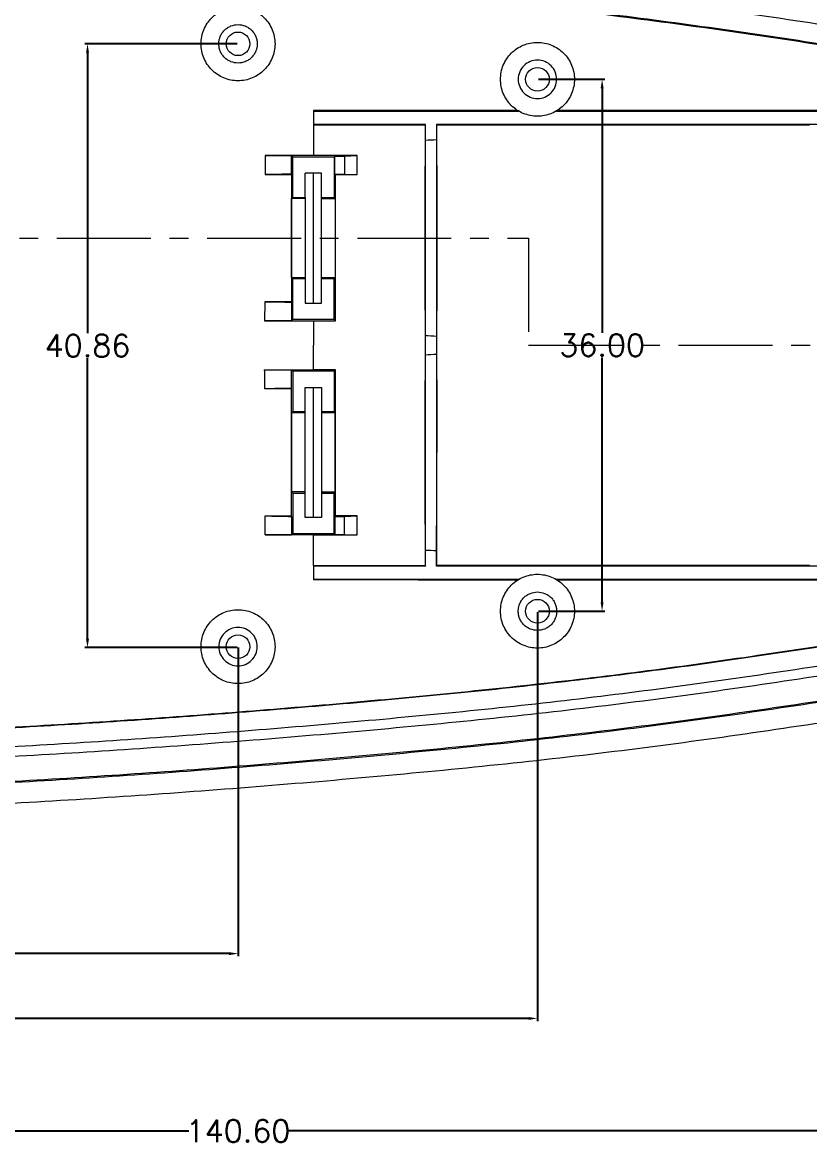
# Model space of a CAD drawing. Header units: inches. Extents: x 1474 to 3696, y 573 to 1061.
# Drawn here: x 1721 to 1774.3, y 837.9 to 913.9 of the extents above; entities that cross this region are included whole.
import ezdxf

# ---------------------------------------------------------------- set-up
doc = ezdxf.new("R2010")
doc.units = ezdxf.units.IN
doc.linetypes.add('CENTER', pattern=[10.16, 6.35, -1.27, 1.27, -1.27])
doc.styles.get("Standard").update_dxf_attribs({"font": 'txt', "bigfont": 'gbcbig.shx'})
doc.dimstyles.new('2', dxfattribs={"dimtxt": 1.5, "dimasz": 0.6, "dimexe": 0.18, "dimexo": 0.0625, "dimgap": 0.09, "dimtad": 0, "dimtih": 1, "dimtoh": 1, "dimzin": 0, "dimdsep": 46, "dimtxsty": 'Standard', "dimcen": 0, "dimadec": 0, "dimazin": 2, "dimtfac": 1, "dimtofl": 0, "dimtmove": 0, "dimatfit": 3, "dimfxl": 0, "dimtolj": 1, "dimtzin": 0, "dimarcsym": 0})

# ---------------------------------------------------------------- blocks, each defined once
blk = doc.blocks.new('*D223')
at = {"color": 0, "lineweight": -2, "transparency": 16777216}
for p, q in [((1805.924, 880.673), (1805.924, 838.668)), ((1665.324, 870.243), (1665.324, 838.668)), ((1665.924, 838.848), (1732.284, 838.848)), ((1805.324, 838.848), (1738.964, 838.848))]:
    blk.add_line(p, q, dxfattribs=at)
at = {"color": 0, "transparency": 16777216}
for points in [[(1665.924, 838.948), (1665.924, 838.748), (1665.324, 838.848)], [(1805.324, 838.948), (1805.324, 838.748), (1805.924, 838.848)]]:
    blk.add_solid(points, dxfattribs=at)
at = {"layer": 'Defpoints', "color": 0, "transparency": 16777216}
for p in [(1805.924, 880.735), (1665.324, 870.305), (1805.924, 838.848)]:
    blk.add_point(p, dxfattribs=at)
at = {"color": 0, "transparency": 16777216, "insert": (1735.624, 838.848), "char_height": 1.5, "attachment_point": 5}
blk.add_mtext('\\A1;140.60', dxfattribs=at)
blk = doc.blocks.new('*D226')
at = {"color": 0, "lineweight": -2, "transparency": 16777216}
for p, q in [((1735.623, 871.566), (1735.623, 850.672)), ((1665.324, 870.18), (1665.324, 850.672)), ((1665.924, 850.852), (1697.633, 850.852)), ((1735.023, 850.852), (1703.313, 850.852))]:
    blk.add_line(p, q, dxfattribs=at)
at = {"color": 0, "transparency": 16777216}
for points in [[(1665.924, 850.952), (1665.924, 850.752), (1665.324, 850.852)], [(1735.023, 850.952), (1735.023, 850.752), (1735.623, 850.852)]]:
    blk.add_solid(points, dxfattribs=at)
at = {"layer": 'Defpoints', "color": 0, "transparency": 16777216}
for p in [(1735.623, 871.628), (1665.324, 870.243), (1665.324, 850.852)]:
    blk.add_point(p, dxfattribs=at)
at = {"color": 0, "transparency": 16777216, "insert": (1700.473, 850.852), "char_height": 1.5, "attachment_point": 5}
blk.add_mtext('\\A1;70.30', dxfattribs=at)
blk = doc.blocks.new('*D227')
at = {"color": 0, "lineweight": -2, "transparency": 16777216}
for p, q in [((1755.874, 873.966), (1755.874, 846.286)), ((1665.324, 871.592), (1665.324, 846.286)), ((1665.924, 846.466), (1707.634, 846.466)), ((1755.274, 846.466), (1713.564, 846.466))]:
    blk.add_line(p, q, dxfattribs=at)
at = {"color": 0, "transparency": 16777216}
for points in [[(1665.924, 846.566), (1665.924, 846.366), (1665.324, 846.466)], [(1755.274, 846.566), (1755.274, 846.366), (1755.874, 846.466)]]:
    blk.add_solid(points, dxfattribs=at)
at = {"layer": 'Defpoints', "color": 0, "transparency": 16777216}
for p in [(1755.874, 874.028), (1665.324, 871.655), (1665.324, 846.466)]:
    blk.add_point(p, dxfattribs=at)
at = {"color": 0, "transparency": 16777216, "insert": (1710.599, 846.466), "char_height": 1.5, "attachment_point": 5}
blk.add_mtext('\\A1;90.55', dxfattribs=at)
blk = doc.blocks.new('*D230')
at = {"color": 0, "lineweight": -2, "transparency": 16777216}
for p, q in [((1735.56, 912.428), (1725.262, 912.428)), ((1725.442, 911.828), (1725.442, 892.837)), ((1725.442, 872.166), (1725.442, 891.157)), ((1735.56, 871.566), (1725.262, 871.566))]:
    blk.add_line(p, q, dxfattribs=at)
at = {"color": 0, "transparency": 16777216}
for points in [[(1725.342, 911.828), (1725.542, 911.828), (1725.442, 912.428)], [(1725.342, 872.166), (1725.542, 872.166), (1725.442, 871.566)]]:
    blk.add_solid(points, dxfattribs=at)
at = {"layer": 'Defpoints', "color": 0, "transparency": 16777216}
for p in [(1735.623, 912.428), (1725.442, 871.566), (1735.623, 871.566)]:
    blk.add_point(p, dxfattribs=at)
at = {"color": 0, "transparency": 16777216, "insert": (1725.442, 891.997), "char_height": 1.5, "attachment_point": 5}
blk.add_mtext('\\A1;40.86', dxfattribs=at)
blk = doc.blocks.new('*D231')
at = {"color": 0, "lineweight": -2, "transparency": 16777216}
for p, q in [((1755.936, 910.028), (1760.426, 910.028)), ((1760.246, 909.428), (1760.246, 892.868)), ((1760.246, 874.628), (1760.246, 891.188)), ((1755.936, 874.028), (1760.426, 874.028))]:
    blk.add_line(p, q, dxfattribs=at)
at = {"color": 0, "transparency": 16777216}
for points in [[(1760.146, 909.428), (1760.346, 909.428), (1760.246, 910.028)], [(1760.146, 874.628), (1760.346, 874.628), (1760.246, 874.028)]]:
    blk.add_solid(points, dxfattribs=at)
at = {"layer": 'Defpoints', "color": 0, "transparency": 16777216}
for p in [(1755.874, 910.028), (1755.874, 874.028), (1760.246, 874.028)]:
    blk.add_point(p, dxfattribs=at)
at = {"color": 0, "transparency": 16777216, "insert": (1760.246, 892.028), "char_height": 1.5, "attachment_point": 5}
blk.add_mtext('\\A1;36.00', dxfattribs=at)

msp = doc.modelspace()

# ---------------------------------------------------------------- linework, layer by layer
at = {"color": 7, "linetype": 'Continuous', "lineweight": 15}
for p, q in [((1740.724, 907.914), (1740.724, 906.943)), ((1740.724, 907.914), (1740.759, 907.878)), ((1740.759, 906.978), (1740.759, 907.878)), ((1740.724, 906.943), (1740.759, 906.978)), ((1740.724, 906.943), (1740.724, 904.868)), ((1748.274, 906.938), (1748.312, 906.976)), ((1748.274, 906.938), (1748.274, 877.119)), ((1748.312, 905.889), (1748.312, 906.976)), ((1749.036, 906.976), (1749.036, 905.926)), ((1749.036, 906.976), (1749.074, 906.937)), ((1749.074, 899.278), (1749.074, 906.937)), ((1737.457, 904.87), (1737.451, 903.578)), ((1737.457, 904.87), (1739.25, 904.852)), ((1739.324, 904.778), (1739.25, 904.852)), ((1739.25, 903.611), (1739.25, 904.852)), ((1739.324, 904.778), (1742.124, 904.778)), ((1739.324, 902.028), (1739.324, 904.778)), ((1742.124, 904.778), (1742.175, 904.83)), ((1742.124, 904.778), (1742.124, 902.028)), ((1742.175, 904.83), (1742.824, 904.83)), ((1742.175, 903.618), (1742.175, 904.83)), ((1742.824, 904.83), (1743.672, 904.868)), ((1742.824, 904.83), (1742.824, 903.617)), ((1743.672, 903.578), (1743.672, 904.868)), ((1737.451, 903.578), (1739.233, 903.578)), ((1739.25, 903.611), (1739.233, 903.578)), ((1741.274, 903.678), (1740.174, 903.678)), ((1740.174, 902.028), (1740.174, 903.678)), ((1741.274, 902.028), (1741.274, 903.678)), ((1742.214, 903.578), (1742.175, 903.618)), ((1742.175, 903.618), (1742.824, 903.617)), ((1742.214, 893.688), (1742.214, 903.578)), ((1742.214, 903.578), (1743.672, 903.578)), ((1742.824, 903.617), (1743.672, 903.578)), ((1739.248, 901.952), (1739.324, 902.028)), ((1739.248, 896.604), (1739.248, 901.952)), ((1740.174, 901.952), (1739.248, 901.952)), ((1739.324, 902.028), (1740.174, 902.028)), ((1740.174, 902.028), (1740.174, 901.952)), ((1740.174, 901.952), (1740.174, 896.604)), ((1741.274, 901.952), (1741.274, 902.028)), ((1741.274, 902.028), (1742.124, 902.028)), ((1741.274, 901.952), (1742.2, 901.952)), ((1741.274, 896.604), (1741.274, 901.952)), ((1742.124, 902.028), (1742.2, 901.952)), ((1742.2, 901.952), (1742.2, 896.604)), ((1749.074, 884.778), (1749.074, 899.278)), ((1739.324, 896.528), (1739.248, 896.604)), ((1739.248, 896.604), (1740.174, 896.604)), ((1739.324, 893.778), (1739.324, 896.528)), ((1740.174, 896.528), (1739.324, 896.528)), ((1740.174, 896.604), (1740.174, 896.528)), ((1740.174, 896.528), (1740.174, 894.878)), ((1741.274, 896.528), (1741.274, 896.604)), ((1741.274, 896.604), (1742.2, 896.604)), ((1741.274, 894.878), (1741.274, 896.528)), ((1742.124, 896.528), (1741.274, 896.528)), ((1742.2, 896.604), (1742.124, 896.528)), ((1742.124, 893.778), (1742.124, 896.528)), ((1737.425, 894.978), (1737.424, 893.686)), ((1739.25, 894.945), (1739.233, 894.978)), ((1739.25, 894.945), (1739.25, 893.704)), ((1740.174, 894.878), (1741.274, 894.878)), ((1739.25, 893.704), (1737.424, 893.686)), ((1739.324, 893.778), (1739.25, 893.704)), ((1742.124, 893.778), (1739.324, 893.778)), ((1740.724, 893.686), (1742.214, 893.688)), ((1742.214, 893.688), (1742.124, 893.778)), ((1748.312, 891.39), (1748.312, 892.667)), ((1749.036, 892.63), (1749.036, 891.426)), ((1739.25, 890.352), (1737.424, 890.371)), ((1739.324, 890.278), (1739.25, 890.352)), ((1739.25, 889.112), (1739.25, 890.352)), ((1742.124, 890.278), (1739.324, 890.278)), ((1739.324, 890.278), (1739.324, 887.528)), ((1742.214, 890.369), (1742.124, 890.278)), ((1742.124, 890.278), (1742.124, 887.528)), ((1742.214, 880.478), (1742.214, 890.369)), ((1739.233, 889.078), (1739.25, 889.112)), ((1740.174, 887.528), (1740.174, 889.178)), ((1740.174, 889.178), (1741.274, 889.178)), ((1741.274, 889.178), (1741.274, 887.528)), ((1739.324, 887.528), (1739.248, 887.452)), ((1739.248, 887.452), (1739.248, 882.104)), ((1740.174, 887.452), (1739.248, 887.452)), ((1740.174, 887.528), (1739.324, 887.528)), ((1740.174, 887.452), (1740.174, 887.528)), ((1740.174, 882.104), (1740.174, 887.452)), ((1742.124, 887.528), (1741.274, 887.528)), ((1741.274, 887.528), (1741.274, 887.452)), ((1742.2, 887.452), (1741.274, 887.452)), ((1741.274, 887.452), (1741.274, 882.104)), ((1742.2, 887.452), (1742.124, 887.528)), ((1742.2, 882.104), (1742.2, 887.452)), ((1749.074, 877.119), (1749.074, 884.778)), ((1739.248, 882.104), (1739.324, 882.028)), ((1740.174, 882.104), (1739.248, 882.104)), ((1739.324, 882.028), (1739.324, 879.278)), ((1739.324, 882.028), (1740.174, 882.028)), ((1740.174, 882.028), (1740.174, 882.104)), ((1740.174, 880.378), (1740.174, 882.028)), ((1741.274, 882.104), (1742.2, 882.104)), ((1741.274, 882.104), (1741.274, 882.028)), ((1741.274, 882.028), (1742.124, 882.028)), ((1741.274, 882.028), (1741.274, 880.378)), ((1742.124, 882.028), (1742.2, 882.104)), ((1742.124, 879.278), (1742.124, 882.028)), ((1739.25, 880.445), (1739.233, 880.478)), ((1739.25, 880.445), (1739.25, 879.204)), ((1741.274, 880.378), (1740.174, 880.378)), ((1742.214, 880.478), (1742.175, 880.439)), ((1742.175, 880.439), (1742.824, 880.44)), ((1742.175, 880.439), (1742.175, 879.227)), ((1743.672, 880.478), (1742.214, 880.478)), ((1742.824, 880.44), (1743.672, 880.478)), ((1742.824, 879.227), (1742.824, 880.44)), ((1743.672, 879.189), (1743.672, 880.478)), ((1737.457, 879.186), (1739.25, 879.204)), ((1739.324, 879.278), (1739.25, 879.204)), ((1739.324, 879.278), (1742.124, 879.278)), ((1742.124, 879.278), (1742.175, 879.227)), ((1742.175, 879.227), (1742.824, 879.227)), ((1742.824, 879.227), (1743.672, 879.189)), ((1748.312, 877.081), (1748.312, 878.167)), ((1749.036, 877.081), (1749.036, 878.131)), ((1740.724, 877.114), (1740.724, 876.143)), ((1740.759, 877.078), (1740.724, 877.114)), ((1740.759, 876.178), (1740.759, 877.078)), ((1748.274, 877.119), (1748.312, 877.081)), ((1749.036, 877.081), (1749.074, 877.119)), ((1740.724, 876.143), (1740.759, 876.178))]:
    msp.add_line(p, q, dxfattribs=at)
at = {"color": 1, "linetype": 'CENTER', "lineweight": 0}
for p, q in [((1682.737, 899.278), (1755.261, 899.278)), ((1755.261, 899.278), (1755.261, 892.028)), ((1755.261, 892.028), (1810.243, 892.028))]:
    msp.add_line(p, q, dxfattribs=at)
at = {"color": 7, "linetype": 'Continuous', "lineweight": 15}
for centre in [(1735.623, 912.428), (1755.874, 910.028), (1755.874, 874.028), (1735.623, 871.628)]:
    msp.add_circle(centre, 0.8, dxfattribs=at)
for points, knots in [([(1802.018, 912.941), (1799.297, 913.54), (1796.554, 914.063), (1791.043, 915.038), (1788.277, 915.491), (1782.741, 916.383), (1779.97, 916.824), (1774.428, 917.683), (1771.656, 918.099), (1766.103, 918.887), (1763.32, 919.258), (1757.737, 919.939), (1754.938, 920.249), (1749.333, 920.824), (1746.525, 921.088), (1740.902, 921.586), (1738.087, 921.822), (1732.448, 922.26), (1729.624, 922.463), (1723.97, 922.833), (1721.138, 923.001), (1712.643, 923.436), (1706.975, 923.633), (1698.461, 923.808), (1695.62, 923.845), (1689.94, 923.882), (1687.102, 923.882), (1681.425, 923.853), (1678.588, 923.826), (1672.913, 923.723), (1670.076, 923.644), (1667.24, 923.52)], [0, 0, 0, 0, 0.0625, 0.0625, 0.125, 0.125, 0.1875, 0.1875, 0.25, 0.25, 0.3125, 0.3125, 0.375, 0.375, 0.4375, 0.4375, 0.5, 0.5, 0.5625, 0.5625, 0.625, 0.625, 0.75, 0.75, 0.8125, 0.8125, 0.875, 0.875, 0.9375, 0.9375, 1, 1, 1, 1]), ([(1800.597, 911.806), (1797.988, 912.357), (1795.36, 912.847), (1790.085, 913.764), (1787.438, 914.194), (1782.141, 915.044), (1779.49, 915.465), (1774.188, 916.286), (1771.537, 916.685), (1766.226, 917.439), (1763.565, 917.794), (1758.229, 918.452), (1755.554, 918.751), (1750.19, 919.31), (1747.503, 919.568), (1742.121, 920.055), (1739.426, 920.283), (1731.331, 920.928), (1725.921, 921.302), (1717.795, 921.751), (1715.084, 921.881), (1709.659, 922.098), (1706.945, 922.186), (1701.519, 922.325), (1698.807, 922.375), (1693.382, 922.438), (1690.67, 922.452), (1685.247, 922.451), (1682.535, 922.437), (1677.112, 922.378), (1674.401, 922.332), (1671.689, 922.253)], [0, 0, 0, 0, 0.0625, 0.0625, 0.125, 0.125, 0.1875, 0.1875, 0.25, 0.25, 0.3125, 0.3125, 0.375, 0.375, 0.4375, 0.4375, 0.5, 0.5, 0.625, 0.625, 0.6875, 0.6875, 0.75, 0.75, 0.8125, 0.8125, 0.875, 0.875, 0.9375, 0.9375, 1, 1, 1, 1]), ([(1800.586, 911.753), (1797.976, 912.305), (1795.348, 912.795), (1790.072, 913.713), (1787.426, 914.142), (1782.129, 914.992), (1779.479, 915.413), (1774.178, 916.233), (1771.528, 916.633), (1766.217, 917.387), (1763.556, 917.742), (1758.22, 918.399), (1755.545, 918.699), (1750.181, 919.258), (1747.494, 919.516), (1742.113, 920.003), (1739.418, 920.231), (1731.324, 920.876), (1725.915, 921.25), (1717.79, 921.699), (1715.08, 921.829), (1709.655, 922.046), (1706.942, 922.133), (1701.516, 922.273), (1698.804, 922.323), (1693.381, 922.386), (1690.669, 922.4), (1685.247, 922.399), (1682.535, 922.385), (1677.113, 922.325), (1674.402, 922.279), (1671.69, 922.201)], [0, 0, 0, 0, 0.0625, 0.0625, 0.125, 0.125, 0.1875, 0.1875, 0.25, 0.25, 0.3125, 0.3125, 0.375, 0.375, 0.4375, 0.4375, 0.5, 0.5, 0.625, 0.625, 0.6875, 0.6875, 0.75, 0.75, 0.8125, 0.8125, 0.875, 0.875, 0.9375, 0.9375, 1, 1, 1, 1]), ([(1801.028, 909.922), (1798.397, 910.491), (1795.747, 910.992), (1790.425, 911.928), (1787.754, 912.364), (1782.409, 913.227), (1779.734, 913.651), (1774.384, 914.481), (1771.708, 914.886), (1766.347, 915.652), (1763.66, 916.013), (1758.276, 916.678), (1755.579, 916.984), (1750.177, 917.547), (1747.471, 917.806), (1742.052, 918.297), (1739.339, 918.527), (1731.188, 919.176), (1725.739, 919.553), (1717.544, 920.003), (1714.81, 920.133), (1709.344, 920.35), (1706.61, 920.436), (1701.143, 920.573), (1698.41, 920.623), (1692.943, 920.684), (1690.209, 920.695), (1684.742, 920.69), (1682.009, 920.675), (1676.541, 920.61), (1673.807, 920.56), (1671.072, 920.476)], [0, 0, 0, 0, 0.0625, 0.0625, 0.125, 0.125, 0.1875, 0.1875, 0.25, 0.25, 0.3125, 0.3125, 0.375, 0.375, 0.4375, 0.4375, 0.5, 0.5, 0.625, 0.625, 0.6875, 0.6875, 0.75, 0.75, 0.8125, 0.8125, 0.875, 0.875, 0.9375, 0.9375, 1, 1, 1, 1]), ([(1798.024, 909.883), (1795.463, 910.391), (1792.888, 910.848), (1787.723, 911.719), (1785.134, 912.136), (1779.954, 912.963), (1777.362, 913.37), (1772.179, 914.162), (1769.586, 914.545), (1764.388, 915.266), (1761.783, 915.604), (1756.561, 916.227), (1753.946, 916.514), (1748.708, 917.045), (1746.085, 917.291), (1740.832, 917.758), (1738.203, 917.978), (1730.303, 918.597), (1725.023, 918.956), (1717.084, 919.386), (1714.435, 919.51), (1709.138, 919.717), (1706.49, 919.801), (1701.193, 919.933), (1698.544, 919.982), (1693.247, 920.042), (1690.598, 920.055), (1685.301, 920.053), (1682.653, 920.04), (1677.355, 919.984), (1674.706, 919.94), (1672.057, 919.866)], [0, 0, 0, 0, 0.0625, 0.0625, 0.125, 0.125, 0.1875, 0.1875, 0.25, 0.25, 0.3125, 0.3125, 0.375, 0.375, 0.4375, 0.4375, 0.5, 0.5, 0.625, 0.625, 0.6875, 0.6875, 0.75, 0.75, 0.8125, 0.8125, 0.875, 0.875, 0.9375, 0.9375, 1, 1, 1, 1]), ([(1792.902, 909.517), (1790.45, 909.95), (1787.989, 910.355), (1783.062, 911.153), (1780.596, 911.545), (1775.663, 912.317), (1773.198, 912.695), (1768.261, 913.42), (1765.789, 913.766), (1760.835, 914.411), (1758.353, 914.711), (1753.376, 915.267), (1750.882, 915.523), (1743.385, 916.245), (1738.366, 916.673), (1728.312, 917.432), (1723.274, 917.76), (1713.184, 918.28), (1708.139, 918.465), (1700.57, 918.645), (1698.046, 918.689), (1693, 918.744), (1690.476, 918.755), (1685.429, 918.753), (1682.906, 918.741), (1677.858, 918.69), (1675.334, 918.651), (1672.81, 918.585)], [0, 0, 0, 0, 0.0625, 0.0625, 0.125, 0.125, 0.1875, 0.1875, 0.25, 0.25, 0.3125, 0.3125, 0.375, 0.375, 0.5, 0.5, 0.625, 0.625, 0.75, 0.75, 0.8125, 0.8125, 0.875, 0.875, 0.9375, 0.9375, 1, 1, 1, 1]), ([(1672.813, 918.55), (1675.337, 918.616), (1677.861, 918.655), (1682.912, 918.706), (1685.438, 918.718), (1693.014, 918.722), (1698.061, 918.671), (1708.15, 918.431), (1713.192, 918.246), (1723.268, 917.726), (1728.305, 917.398), (1738.353, 916.639), (1743.365, 916.212), (1750.867, 915.489), (1753.364, 915.232), (1758.352, 914.675), (1760.842, 914.373), (1765.809, 913.725), (1768.286, 913.378), (1773.228, 912.652), (1775.693, 912.273), (1780.616, 911.504), (1783.074, 911.113), (1787.983, 910.319), (1790.434, 909.915), (1792.879, 909.484)], [0, 0, 0, 0, 0.0625, 0.0625, 0.125, 0.125, 0.25, 0.25, 0.375, 0.375, 0.5, 0.5, 0.625, 0.625, 0.6875, 0.6875, 0.75, 0.75, 0.8125, 0.8125, 0.875, 0.875, 0.9375, 0.9375, 1, 1, 1, 1]), ([(1733.123, 912.428), (1733.123, 912.756), (1733.188, 913.083), (1733.438, 913.687), (1733.623, 913.965), (1734.086, 914.427), (1734.363, 914.613), (1734.968, 914.863), (1735.295, 914.928), (1735.95, 914.928), (1736.277, 914.863), (1736.882, 914.613), (1737.159, 914.427), (1737.622, 913.965), (1737.807, 913.687), (1738.057, 913.083), (1738.123, 912.756), (1738.123, 912.428)], [0, 0, 0, 0, 0.125, 0.125, 0.25, 0.25, 0.375, 0.375, 0.5, 0.5, 0.625, 0.625, 0.75, 0.75, 0.875, 0.875, 1, 1, 1, 1]), ([(1734.323, 912.428), (1734.323, 912.461), (1734.325, 912.527), (1734.336, 912.624), (1734.354, 912.72), (1734.38, 912.815), (1734.431, 912.96), (1734.528, 913.147), (1734.697, 913.354), (1734.903, 913.523), (1735.207, 913.68), (1735.623, 913.76), (1736.038, 913.68), (1736.341, 913.523), (1736.548, 913.354), (1736.717, 913.147), (1736.836, 912.916), (1736.909, 912.674), (1736.918, 912.51), (1736.923, 912.428)], [0, 0, 0, 0, 0.024211, 0.048206, 0.072121, 0.096094, 0.120262, 0.185256, 0.250381, 0.315374, 0.380499, 0.500073, 0.619648, 0.684641, 0.749766, 0.814759, 0.879884, 0.939844, 1, 1, 1, 1]), ([(1738.123, 912.428), (1738.123, 912.101), (1738.057, 911.774), (1737.807, 911.169), (1737.622, 910.892), (1737.159, 910.429), (1736.882, 910.244), (1736.277, 909.993), (1735.95, 909.928), (1735.295, 909.928), (1734.968, 909.993), (1734.363, 910.244), (1734.086, 910.429), (1733.623, 910.892), (1733.438, 911.169), (1733.188, 911.774), (1733.123, 912.101), (1733.123, 912.428)], [0, 0, 0, 0, 0.125, 0.125, 0.25, 0.25, 0.375, 0.375, 0.5, 0.5, 0.625, 0.625, 0.75, 0.75, 0.875, 0.875, 1, 1, 1, 1]), ([(1736.923, 912.428), (1736.922, 912.395), (1736.92, 912.33), (1736.909, 912.232), (1736.891, 912.137), (1736.865, 912.042), (1736.814, 911.897), (1736.717, 911.709), (1736.548, 911.503), (1736.342, 911.334), (1736.038, 911.177), (1735.623, 911.097), (1735.207, 911.177), (1734.904, 911.334), (1734.697, 911.503), (1734.528, 911.709), (1734.409, 911.94), (1734.336, 912.183), (1734.327, 912.346), (1734.323, 912.428)], [0, 0, 0, 0, 0.024211, 0.048206, 0.072121, 0.096094, 0.120262, 0.185256, 0.250381, 0.315374, 0.380499, 0.500073, 0.619648, 0.684641, 0.749766, 0.814759, 0.879884, 0.939844, 1, 1, 1, 1]), ([(1753.374, 910.028), (1753.374, 910.356), (1753.439, 910.683), (1753.689, 911.287), (1753.874, 911.565), (1754.337, 912.027), (1754.615, 912.213), (1755.219, 912.463), (1755.546, 912.528), (1756.201, 912.528), (1756.528, 912.463), (1757.133, 912.213), (1757.41, 912.027), (1757.873, 911.565), (1758.058, 911.287), (1758.309, 910.683), (1758.374, 910.356), (1758.374, 910.028)], [0, 0, 0, 0, 0.125, 0.125, 0.25, 0.25, 0.375, 0.375, 0.5, 0.5, 0.625, 0.625, 0.75, 0.75, 0.875, 0.875, 1, 1, 1, 1]), ([(1757.174, 910.028), (1757.174, 910.198), (1757.14, 910.369), (1757.01, 910.683), (1756.913, 910.827), (1756.672, 911.068), (1756.528, 911.164), (1756.214, 911.294), (1756.044, 911.328), (1755.703, 911.328), (1755.533, 911.294), (1755.219, 911.164), (1755.075, 911.068), (1754.834, 910.827), (1754.738, 910.683), (1754.607, 910.369), (1754.574, 910.198), (1754.574, 910.028)], [0, 0, 0, 0, 0.125, 0.125, 0.25, 0.25, 0.375, 0.375, 0.5, 0.5, 0.625, 0.625, 0.75, 0.75, 0.875, 0.875, 1, 1, 1, 1]), ([(1758.374, 910.028), (1758.374, 909.701), (1758.309, 909.374), (1758.058, 908.769), (1757.873, 908.492), (1757.41, 908.029), (1757.133, 907.844), (1756.528, 907.593), (1756.201, 907.528), (1755.546, 907.528), (1755.219, 907.593), (1754.615, 907.844), (1754.337, 908.029), (1753.874, 908.492), (1753.689, 908.769), (1753.439, 909.374), (1753.374, 909.701), (1753.374, 910.028)], [0, 0, 0, 0, 0.125, 0.125, 0.25, 0.25, 0.375, 0.375, 0.5, 0.5, 0.625, 0.625, 0.75, 0.75, 0.875, 0.875, 1, 1, 1, 1]), ([(1754.574, 910.028), (1754.574, 909.858), (1754.607, 909.688), (1754.738, 909.374), (1754.834, 909.229), (1755.075, 908.989), (1755.219, 908.892), (1755.533, 908.762), (1755.703, 908.728), (1756.044, 908.728), (1756.214, 908.762), (1756.528, 908.892), (1756.672, 908.989), (1756.913, 909.229), (1757.01, 909.374), (1757.14, 909.688), (1757.174, 909.858), (1757.174, 910.028)], [0, 0, 0, 0, 0.125, 0.125, 0.25, 0.25, 0.375, 0.375, 0.5, 0.5, 0.625, 0.625, 0.75, 0.75, 0.875, 0.875, 1, 1, 1, 1]), ([(1754.532, 907.918), (1753.772, 907.918), (1752.249, 907.918), (1749.959, 907.917), (1747.661, 907.916), (1745.356, 907.916), (1743.043, 907.915), (1741.497, 907.914), (1740.724, 907.914)], [0, 0, 0, 0, 0.165402, 0.331307, 0.497717, 0.664634, 0.832061, 1, 1, 1, 1]), ([(1740.759, 907.878), (1741.42, 907.879), (1742.741, 907.879), (1744.722, 907.88), (1746.7, 907.88), (1748.676, 907.881), (1750.65, 907.881), (1752.622, 907.882), (1753.935, 907.882), (1754.592, 907.882)], [0, 0, 0, 0, 0.143115, 0.286138, 0.429074, 0.571924, 0.714693, 0.857384, 1, 1, 1, 1]), ([(1757.156, 907.882), (1757.674, 907.882), (1758.733, 907.882), (1760.354, 907.882), (1762.043, 907.882), (1763.801, 907.882), (1766.216, 907.882), (1769.635, 907.882), (1773.077, 907.881), (1776.071, 907.881), (1778.179, 907.88), (1780.355, 907.88), (1783.267, 907.88), (1786.779, 907.879), (1789.585, 907.879), (1790.887, 907.878)], [0, 0, 0, 0, 0.045928, 0.093892, 0.143893, 0.19593, 0.250005, 0.358562, 0.500003, 0.556354, 0.625003, 0.687503, 0.750002, 0.883988, 1, 1, 1, 1]), ([(1790.924, 907.915), (1790.187, 907.915), (1788.74, 907.916), (1786.605, 907.917), (1784.545, 907.917), (1781.761, 907.918), (1778.297, 907.919), (1774.156, 907.92), (1770.066, 907.92), (1765.912, 907.92), (1761.613, 907.92), (1758.697, 907.919), (1757.216, 907.919)], [0, 0, 0, 0, 0.065904, 0.129545, 0.190923, 0.25004, 0.378164, 0.499998, 0.618843, 0.741784, 0.868833, 1, 1, 1, 1]), ([(1740.724, 906.94), (1742.051, 906.94), (1744.569, 906.939), (1747.084, 906.938), (1748.274, 906.938)], [0, 0, 0, 0, 0.526905, 1, 1, 1, 1]), ([(1748.312, 906.976), (1747.685, 906.976), (1746.43, 906.976), (1744.544, 906.977), (1742.653, 906.977), (1741.391, 906.978), (1740.759, 906.978)], [0, 0, 0, 0, 0.249232, 0.498973, 0.749227, 1, 1, 1, 1]), ([(1789.412, 906.978), (1788.9, 906.978), (1787.829, 906.978), (1786.15, 906.977), (1784.377, 906.977), (1782.088, 906.977), (1778.728, 906.976), (1774.293, 906.976), (1769.255, 906.975), (1765.052, 906.974), (1761.686, 906.974), (1758.867, 906.974), (1755.765, 906.974), (1752.39, 906.975), (1750.15, 906.975), (1749.036, 906.976)], [0, 0, 0, 0, 0.038107, 0.079774, 0.125, 0.170068, 0.250002, 0.375003, 0.500006, 0.625006, 0.687577, 0.750003, 0.83424, 0.917571, 1, 1, 1, 1]), ([(1749.074, 906.937), (1749.468, 906.937), (1750.271, 906.937), (1751.494, 906.937), (1752.757, 906.937), (1754.06, 906.937), (1755.911, 906.937), (1758.458, 906.937), (1761.605, 906.937), (1764.432, 906.938), (1766.529, 906.938), (1768.72, 906.938), (1771.218, 906.938), (1773.319, 906.938), (1774.274, 906.939)], [0, 0, 0, 0, 0.0467993, 0.0951978, 0.1451971, 0.1967982, 0.2500026, 0.3652769, 0.499982, 0.6249823, 0.702235, 0.7499872, 0.8862204, 1, 1, 1, 1]), ([(1748.312, 892.667), (1748.311, 892.703), (1748.31, 892.774), (1748.308, 892.891), (1748.306, 893.015), (1748.304, 893.147), (1748.302, 893.286), (1748.3, 893.433), (1748.298, 893.588), (1748.295, 893.92), (1748.29, 894.477), (1748.284, 895.328), (1748.28, 896.261), (1748.277, 897.247), (1748.275, 898.259), (1748.274, 899.278), (1748.275, 900.297), (1748.277, 901.309), (1748.28, 902.295), (1748.284, 903.228), (1748.29, 904.079), (1748.295, 904.696), (1748.3, 905.126), (1748.304, 905.413), (1748.308, 905.671), (1748.31, 905.816), (1748.312, 905.889)], [0, 0, 0, 0, 0.015376, 0.030694, 0.045974, 0.061233, 0.076492, 0.091768, 0.107082, 0.122452, 0.186237, 0.250054, 0.313839, 0.377655, 0.438816, 0.500009, 0.561171, 0.622364, 0.686148, 0.749965, 0.81375, 0.877567, 0.908233, 0.93876, 0.969298, 1, 1, 1, 1]), ([(1749.036, 905.926), (1749.036, 905.891), (1749.038, 905.821), (1749.04, 905.705), (1749.042, 905.582), (1749.044, 905.451), (1749.045, 905.313), (1749.047, 905.167), (1749.049, 905.013), (1749.053, 904.681), (1749.058, 904.122), (1749.063, 903.267), (1749.068, 902.325), (1749.071, 901.491), (1749.072, 900.811), (1749.073, 900.305), (1749.073, 899.793), (1749.074, 899.45), (1749.074, 899.278)], [0, 0, 0, 0, 0.030735, 0.061352, 0.091891, 0.122388, 0.152884, 0.183416, 0.214025, 0.244747, 0.372355, 0.500023, 0.627629, 0.755297, 0.816593, 0.877602, 0.938635, 1, 1, 1, 1]), ([(1740.724, 904.868), (1740.179, 904.868), (1739.091, 904.869), (1738.002, 904.87), (1737.457, 904.87)], [0, 0, 0, 0, 0.499837, 1, 1, 1, 1]), ([(1743.672, 904.868), (1743.194, 904.868), (1742.211, 904.869), (1741.228, 904.87), (1740.724, 904.87)], [0, 0, 0, 0, 0.486946, 1, 1, 1, 1]), ([(1739.233, 903.578), (1739.233, 902.141), (1739.233, 899.274), (1739.233, 896.407), (1739.233, 894.978)], [0, 0, 0, 0, 0.501448, 1, 1, 1, 1]), ([(1740.724, 894.878), (1740.724, 896.339), (1740.724, 899.272), (1740.724, 902.205), (1740.724, 903.678)], [0, 0, 0, 0, 0.497835, 1, 1, 1, 1]), ([(1749.074, 899.278), (1749.074, 899.192), (1749.074, 899.02), (1749.073, 898.763), (1749.073, 898.507), (1749.073, 898.252), (1749.073, 897.999), (1749.072, 897.747), (1749.072, 897.496), (1749.07, 896.985), (1749.068, 896.231), (1749.063, 895.29), (1749.058, 894.434), (1749.052, 893.816), (1749.047, 893.386), (1749.044, 893.101), (1749.04, 892.845), (1749.037, 892.702), (1749.036, 892.63)], [0, 0, 0, 0, 0.030734, 0.061351, 0.091888, 0.122384, 0.152879, 0.183411, 0.214019, 0.244741, 0.372346, 0.500014, 0.627621, 0.75529, 0.816588, 0.877599, 0.938633, 1, 1, 1, 1]), ([(1737.424, 893.686), (1737.975, 893.686), (1739.075, 893.687), (1740.175, 893.688), (1740.724, 893.689)], [0, 0, 0, 0, 0.500725, 1, 1, 1, 1]), ([(1748.312, 878.167), (1748.311, 878.203), (1748.31, 878.274), (1748.308, 878.391), (1748.306, 878.515), (1748.304, 878.647), (1748.302, 878.787), (1748.3, 878.934), (1748.298, 879.088), (1748.295, 879.42), (1748.29, 879.978), (1748.284, 880.828), (1748.28, 881.762), (1748.277, 882.747), (1748.275, 883.76), (1748.274, 884.778), (1748.275, 885.797), (1748.277, 886.809), (1748.28, 887.795), (1748.284, 888.729), (1748.29, 889.579), (1748.295, 890.196), (1748.3, 890.626), (1748.304, 890.913), (1748.308, 891.171), (1748.31, 891.317), (1748.312, 891.39)], [0, 0, 0, 0, 0.015376, 0.030694, 0.045974, 0.061233, 0.076492, 0.091768, 0.107082, 0.122452, 0.186237, 0.250054, 0.313839, 0.377655, 0.438816, 0.500009, 0.561171, 0.622364, 0.686148, 0.749965, 0.81375, 0.877567, 0.908233, 0.93876, 0.969298, 1, 1, 1, 1]), ([(1749.036, 891.426), (1749.036, 891.391), (1749.038, 891.321), (1749.04, 891.205), (1749.042, 891.083), (1749.044, 890.952), (1749.045, 890.813), (1749.047, 890.667), (1749.049, 890.513), (1749.053, 890.181), (1749.058, 889.623), (1749.063, 888.767), (1749.068, 887.826), (1749.071, 886.991), (1749.072, 886.311), (1749.073, 885.805), (1749.073, 885.294), (1749.074, 884.95), (1749.074, 884.778)], [0, 0, 0, 0, 0.030735, 0.061352, 0.091891, 0.122388, 0.152884, 0.183416, 0.214025, 0.244747, 0.372355, 0.500023, 0.627629, 0.755297, 0.816593, 0.877602, 0.938635, 1, 1, 1, 1]), ([(1749.036, 878.131), (1749.036, 878.166), (1749.038, 878.236), (1749.04, 878.352), (1749.042, 878.474), (1749.044, 878.605), (1749.045, 878.744), (1749.047, 878.89), (1749.049, 879.044), (1749.053, 879.376), (1749.058, 879.934), (1749.063, 880.79), (1749.068, 881.731), (1749.071, 882.566), (1749.072, 883.245), (1749.073, 883.752), (1749.073, 884.263), (1749.074, 884.606), (1749.074, 884.778)], [0, 0, 0, 0, 0.030735, 0.061352, 0.091891, 0.122388, 0.152884, 0.183416, 0.214025, 0.244747, 0.372355, 0.500023, 0.627629, 0.755297, 0.816593, 0.877602, 0.938635, 1, 1, 1, 1]), ([(1740.724, 879.189), (1740.118, 879.188), (1739.03, 879.188), (1737.941, 879.187), (1737.457, 879.186)], [0, 0, 0, 0, 0.55588, 1, 1, 1, 1]), ([(1740.724, 877.116), (1742.051, 877.117), (1744.569, 877.118), (1747.084, 877.119), (1748.274, 877.119)], [0, 0, 0, 0, 0.526905, 1, 1, 1, 1]), ([(1748.312, 877.081), (1747.685, 877.081), (1746.43, 877.08), (1744.544, 877.08), (1742.653, 877.079), (1741.391, 877.079), (1740.759, 877.078)], [0, 0, 0, 0, 0.249232, 0.498973, 0.749227, 1, 1, 1, 1]), ([(1789.412, 877.079), (1788.9, 877.079), (1787.829, 877.079), (1786.15, 877.079), (1784.377, 877.079), (1782.088, 877.08), (1778.728, 877.08), (1774.293, 877.081), (1769.255, 877.082), (1765.052, 877.082), (1761.686, 877.082), (1758.867, 877.082), (1755.765, 877.082), (1752.39, 877.082), (1750.15, 877.081), (1749.036, 877.081)], [0, 0, 0, 0, 0.038107, 0.079774, 0.125, 0.170068, 0.250002, 0.375003, 0.500006, 0.625006, 0.687577, 0.750003, 0.83424, 0.917571, 1, 1, 1, 1]), ([(1774.274, 877.118), (1773.84, 877.118), (1772.56, 877.118), (1770.027, 877.118), (1766.268, 877.119), (1762.138, 877.119), (1758.154, 877.12), (1754.835, 877.12), (1751.845, 877.12), (1749.96, 877.119), (1749.074, 877.119)], [0, 0, 0, 0, 0.051727, 0.152304, 0.301732, 0.500011, 0.644853, 0.776467, 0.894848, 1, 1, 1, 1]), ([(1753.374, 874.028), (1753.374, 874.356), (1753.439, 874.683), (1753.689, 875.287), (1753.874, 875.565), (1754.337, 876.027), (1754.615, 876.213), (1755.219, 876.463), (1755.546, 876.528), (1756.201, 876.528), (1756.528, 876.463), (1757.133, 876.213), (1757.41, 876.027), (1757.873, 875.565), (1758.058, 875.287), (1758.309, 874.683), (1758.374, 874.356), (1758.374, 874.028)], [0, 0, 0, 0, 0.125, 0.125, 0.25, 0.25, 0.375, 0.375, 0.5, 0.5, 0.625, 0.625, 0.75, 0.75, 0.875, 0.875, 1, 1, 1, 1]), ([(1754.532, 876.138), (1753.857, 876.138), (1752.434, 876.138), (1750.194, 876.139), (1748.077, 876.14), (1746.093, 876.141), (1744.501, 876.141), (1742.691, 876.141), (1741.494, 876.142), (1740.724, 876.143)], [0, 0, 0, 0, 0.146999, 0.309337, 0.487023, 0.607016, 0.740337, 0.832726, 1, 1, 1, 1]), ([(1790.887, 876.178), (1790.162, 876.178), (1788.727, 876.178), (1786.593, 876.177), (1784.502, 876.177), (1782.455, 876.176), (1780.452, 876.176), (1778.494, 876.176), (1776.58, 876.175), (1774.713, 876.175), (1772.891, 876.175), (1771.115, 876.175), (1769.384, 876.175), (1767.699, 876.174), (1766.06, 876.174), (1764.465, 876.174), (1762.916, 876.174), (1761.412, 876.174), (1759.954, 876.174), (1758.54, 876.174), (1757.612, 876.174), (1757.156, 876.174)], [0, 0, 0, 0, 0.064596, 0.127913, 0.189937, 0.250656, 0.310059, 0.368135, 0.424876, 0.480274, 0.534322, 0.587016, 0.638351, 0.688325, 0.736934, 0.784176, 0.830053, 0.874569, 0.917729, 0.959538, 1, 1, 1, 1]), ([(1790.924, 876.142), (1789.984, 876.141), (1788.113, 876.141), (1785.317, 876.14), (1782.06, 876.138), (1779.266, 876.138), (1776.461, 876.137), (1773.654, 876.137), (1769.906, 876.136), (1765.682, 876.136), (1762.157, 876.137), (1759.335, 876.137), (1757.922, 876.137), (1757.216, 876.138)], [0, 0, 0, 0, 0.084091, 0.167443, 0.250039, 0.375025, 0.416684, 0.499997, 0.624969, 0.749953, 0.874961, 0.937446, 1, 1, 1, 1]), ([(1754.574, 874.028), (1754.574, 874.061), (1754.576, 874.127), (1754.587, 874.224), (1754.605, 874.32), (1754.631, 874.415), (1754.682, 874.56), (1754.779, 874.747), (1754.948, 874.954), (1755.155, 875.123), (1755.458, 875.28), (1755.874, 875.36), (1756.289, 875.28), (1756.592, 875.123), (1756.799, 874.954), (1756.968, 874.747), (1757.087, 874.516), (1757.16, 874.274), (1757.169, 874.11), (1757.174, 874.028)], [0, 0, 0, 0, 0.024211, 0.048206, 0.072121, 0.096094, 0.120262, 0.185256, 0.250381, 0.315374, 0.380499, 0.500073, 0.619648, 0.684641, 0.749766, 0.814759, 0.879884, 0.939844, 1, 1, 1, 1]), ([(1671.072, 863.581), (1673.809, 863.496), (1676.547, 863.446), (1682.022, 863.382), (1684.761, 863.367), (1690.236, 863.361), (1692.973, 863.373), (1698.443, 863.434), (1701.177, 863.484), (1706.641, 863.621), (1709.372, 863.708), (1714.831, 863.924), (1717.56, 864.054), (1723.014, 864.354), (1725.74, 864.523), (1731.19, 864.895), (1733.915, 865.098), (1739.357, 865.531), (1742.074, 865.762), (1747.499, 866.253), (1750.208, 866.512), (1755.615, 867.077), (1758.314, 867.383), (1763.698, 868.049), (1766.381, 868.409), (1771.736, 869.175), (1774.408, 869.579), (1779.752, 870.409), (1782.424, 870.832), (1787.763, 871.694), (1790.43, 872.129), (1795.747, 873.064), (1798.396, 873.565), (1801.028, 874.135)], [0, 0, 0, 0, 0.0625, 0.0625, 0.125, 0.125, 0.1875, 0.1875, 0.25, 0.25, 0.3125, 0.3125, 0.375, 0.375, 0.4375, 0.4375, 0.5, 0.5, 0.5625, 0.5625, 0.625, 0.625, 0.6875, 0.6875, 0.75, 0.75, 0.8125, 0.8125, 0.875, 0.875, 0.9375, 0.9375, 1, 1, 1, 1]), ([(1798.024, 874.173), (1795.463, 873.665), (1792.888, 873.208), (1787.723, 872.338), (1785.134, 871.92), (1779.954, 871.093), (1777.362, 870.686), (1772.179, 869.895), (1769.586, 869.511), (1764.388, 868.79), (1761.783, 868.453), (1756.561, 867.829), (1753.946, 867.543), (1748.708, 867.012), (1746.085, 866.765), (1740.832, 866.298), (1738.203, 866.078), (1730.303, 865.459), (1725.023, 865.1), (1717.084, 864.671), (1714.435, 864.547), (1709.138, 864.339), (1706.49, 864.256), (1701.193, 864.123), (1698.544, 864.075), (1693.247, 864.014), (1690.598, 864.001), (1685.301, 864.004), (1682.653, 864.017), (1677.355, 864.073), (1674.706, 864.117), (1672.057, 864.191)], [0, 0, 0, 0, 0.0625, 0.0625, 0.125, 0.125, 0.1875, 0.1875, 0.25, 0.25, 0.3125, 0.3125, 0.375, 0.375, 0.4375, 0.4375, 0.5, 0.5, 0.625, 0.625, 0.6875, 0.6875, 0.75, 0.75, 0.8125, 0.8125, 0.875, 0.875, 0.9375, 0.9375, 1, 1, 1, 1]), ([(1672.81, 865.471), (1675.335, 865.406), (1677.86, 865.366), (1682.912, 865.316), (1685.439, 865.303), (1690.49, 865.302), (1693.015, 865.313), (1698.064, 865.368), (1700.587, 865.412), (1708.155, 865.592), (1713.196, 865.777), (1723.272, 866.296), (1728.311, 866.625), (1738.357, 867.383), (1743.367, 867.81), (1750.861, 868.531), (1753.356, 868.787), (1758.336, 869.343), (1760.823, 869.644), (1765.782, 870.29), (1768.255, 870.636), (1773.193, 871.361), (1775.66, 871.739), (1780.593, 872.511), (1783.06, 872.903), (1787.987, 873.701), (1790.449, 874.107), (1792.902, 874.54)], [0, 0, 0, 0, 0.0625, 0.0625, 0.125, 0.125, 0.1875, 0.1875, 0.25, 0.25, 0.375, 0.375, 0.5, 0.5, 0.625, 0.625, 0.6875, 0.6875, 0.75, 0.75, 0.8125, 0.8125, 0.875, 0.875, 0.9375, 0.9375, 1, 1, 1, 1]), ([(1672.813, 865.506), (1675.337, 865.441), (1677.861, 865.401), (1682.912, 865.351), (1685.438, 865.338), (1693.014, 865.334), (1698.061, 865.385), (1708.15, 865.625), (1713.192, 865.811), (1723.268, 866.33), (1728.305, 866.659), (1738.353, 867.417), (1743.365, 867.845), (1750.867, 868.568), (1753.364, 868.824), (1758.352, 869.382), (1760.842, 869.683), (1765.809, 870.331), (1768.286, 870.678), (1773.228, 871.405), (1775.693, 871.783), (1780.616, 872.553), (1783.074, 872.943), (1787.983, 873.738), (1790.434, 874.141), (1792.879, 874.572)], [0, 0, 0, 0, 0.0625, 0.0625, 0.125, 0.125, 0.25, 0.25, 0.375, 0.375, 0.5, 0.5, 0.625, 0.625, 0.6875, 0.6875, 0.75, 0.75, 0.8125, 0.8125, 0.875, 0.875, 0.9375, 0.9375, 1, 1, 1, 1]), ([(1733.123, 871.628), (1733.123, 871.956), (1733.188, 872.283), (1733.438, 872.887), (1733.623, 873.165), (1734.086, 873.627), (1734.363, 873.813), (1734.968, 874.063), (1735.295, 874.128), (1735.95, 874.128), (1736.277, 874.063), (1736.882, 873.813), (1737.159, 873.627), (1737.622, 873.165), (1737.807, 872.887), (1738.057, 872.283), (1738.123, 871.956), (1738.123, 871.628)], [0, 0, 0, 0, 0.125, 0.125, 0.25, 0.25, 0.375, 0.375, 0.5, 0.5, 0.625, 0.625, 0.75, 0.75, 0.875, 0.875, 1, 1, 1, 1]), ([(1758.374, 874.028), (1758.374, 873.701), (1758.309, 873.374), (1758.058, 872.769), (1757.873, 872.492), (1757.41, 872.029), (1757.133, 871.844), (1756.528, 871.593), (1756.201, 871.528), (1755.546, 871.528), (1755.219, 871.593), (1754.615, 871.844), (1754.337, 872.029), (1753.874, 872.492), (1753.689, 872.769), (1753.439, 873.374), (1753.374, 873.701), (1753.374, 874.028)], [0, 0, 0, 0, 0.125, 0.125, 0.25, 0.25, 0.375, 0.375, 0.5, 0.5, 0.625, 0.625, 0.75, 0.75, 0.875, 0.875, 1, 1, 1, 1]), ([(1757.174, 874.028), (1757.173, 873.995), (1757.171, 873.93), (1757.16, 873.832), (1757.142, 873.737), (1757.116, 873.642), (1757.065, 873.497), (1756.968, 873.309), (1756.799, 873.103), (1756.593, 872.934), (1756.29, 872.777), (1755.874, 872.697), (1755.458, 872.777), (1755.155, 872.934), (1754.948, 873.103), (1754.779, 873.309), (1754.66, 873.54), (1754.587, 873.783), (1754.578, 873.946), (1754.574, 874.028)], [0, 0, 0, 0, 0.024211, 0.048206, 0.072121, 0.096094, 0.120262, 0.185256, 0.250381, 0.315374, 0.380499, 0.500073, 0.619648, 0.684641, 0.749766, 0.814759, 0.879884, 0.939844, 1, 1, 1, 1]), ([(1736.923, 871.628), (1736.923, 871.798), (1736.889, 871.969), (1736.758, 872.283), (1736.662, 872.427), (1736.421, 872.668), (1736.277, 872.764), (1735.963, 872.894), (1735.793, 872.928), (1735.452, 872.928), (1735.282, 872.894), (1734.968, 872.764), (1734.824, 872.668), (1734.583, 872.427), (1734.487, 872.283), (1734.356, 871.969), (1734.323, 871.798), (1734.323, 871.628)], [0, 0, 0, 0, 0.125, 0.125, 0.25, 0.25, 0.375, 0.375, 0.5, 0.5, 0.625, 0.625, 0.75, 0.75, 0.875, 0.875, 1, 1, 1, 1]), ([(1671.689, 861.803), (1674.4, 861.725), (1677.113, 861.679), (1682.538, 861.619), (1685.251, 861.605), (1690.677, 861.604), (1693.389, 861.618), (1698.816, 861.681), (1701.529, 861.732), (1706.957, 861.871), (1709.671, 861.959), (1715.094, 862.176), (1717.804, 862.306), (1725.929, 862.755), (1731.334, 863.129), (1739.422, 863.773), (1742.115, 864.001), (1747.495, 864.488), (1750.182, 864.746), (1755.544, 865.304), (1758.219, 865.604), (1763.557, 866.261), (1766.219, 866.616), (1771.532, 867.371), (1774.184, 867.77), (1779.487, 868.591), (1782.138, 869.012), (1787.436, 869.862), (1790.082, 870.292), (1795.358, 871.209), (1797.986, 871.699), (1800.597, 872.251)], [0, 0, 0, 0, 0.0625, 0.0625, 0.125, 0.125, 0.1875, 0.1875, 0.25, 0.25, 0.3125, 0.3125, 0.375, 0.375, 0.5, 0.5, 0.5625, 0.5625, 0.625, 0.625, 0.6875, 0.6875, 0.75, 0.75, 0.8125, 0.8125, 0.875, 0.875, 0.9375, 0.9375, 1, 1, 1, 1]), ([(1800.586, 872.303), (1797.976, 871.752), (1795.348, 871.261), (1790.072, 870.344), (1787.426, 869.914), (1782.129, 869.064), (1779.479, 868.643), (1774.178, 867.823), (1771.528, 867.424), (1766.217, 866.669), (1763.556, 866.314), (1758.22, 865.657), (1755.545, 865.357), (1750.181, 864.798), (1747.494, 864.54), (1742.113, 864.054), (1739.418, 863.826), (1731.324, 863.181), (1725.915, 862.807), (1717.79, 862.358), (1715.08, 862.228), (1709.655, 862.011), (1706.942, 861.923), (1701.516, 861.784), (1698.804, 861.734), (1693.381, 861.671), (1690.669, 861.657), (1685.247, 861.658), (1682.535, 861.672), (1677.113, 861.731), (1674.402, 861.777), (1671.69, 861.856)], [0, 0, 0, 0, 0.0625, 0.0625, 0.125, 0.125, 0.1875, 0.1875, 0.25, 0.25, 0.3125, 0.3125, 0.375, 0.375, 0.4375, 0.4375, 0.5, 0.5, 0.625, 0.625, 0.6875, 0.6875, 0.75, 0.75, 0.8125, 0.8125, 0.875, 0.875, 0.9375, 0.9375, 1, 1, 1, 1]), ([(1802.018, 871.116), (1799.297, 870.517), (1796.554, 869.993), (1791.043, 869.018), (1788.277, 868.566), (1782.741, 867.674), (1779.97, 867.233), (1774.428, 866.373), (1771.656, 865.957), (1766.103, 865.17), (1763.32, 864.798), (1757.737, 864.118), (1754.938, 863.807), (1749.333, 863.233), (1746.525, 862.969), (1740.902, 862.471), (1738.087, 862.234), (1732.448, 861.797), (1729.624, 861.594), (1723.97, 861.223), (1721.138, 861.055), (1712.643, 860.62), (1706.975, 860.424), (1698.461, 860.248), (1695.62, 860.211), (1689.94, 860.174), (1687.102, 860.174), (1681.425, 860.204), (1678.588, 860.23), (1672.913, 860.334), (1670.076, 860.412), (1667.24, 860.537)], [0, 0, 0, 0, 0.0625, 0.0625, 0.125, 0.125, 0.1875, 0.1875, 0.25, 0.25, 0.3125, 0.3125, 0.375, 0.375, 0.4375, 0.4375, 0.5, 0.5, 0.5625, 0.5625, 0.625, 0.625, 0.75, 0.75, 0.8125, 0.8125, 0.875, 0.875, 0.9375, 0.9375, 1, 1, 1, 1]), ([(1738.123, 871.628), (1738.123, 871.301), (1738.057, 870.974), (1737.807, 870.369), (1737.622, 870.092), (1737.159, 869.629), (1736.882, 869.444), (1736.277, 869.193), (1735.95, 869.128), (1735.295, 869.128), (1734.968, 869.193), (1734.363, 869.444), (1734.086, 869.629), (1733.623, 870.092), (1733.438, 870.369), (1733.188, 870.974), (1733.123, 871.301), (1733.123, 871.628)], [0, 0, 0, 0, 0.125, 0.125, 0.25, 0.25, 0.375, 0.375, 0.5, 0.5, 0.625, 0.625, 0.75, 0.75, 0.875, 0.875, 1, 1, 1, 1]), ([(1734.323, 871.628), (1734.323, 871.458), (1734.356, 871.288), (1734.487, 870.974), (1734.583, 870.829), (1734.824, 870.589), (1734.968, 870.492), (1735.282, 870.362), (1735.452, 870.328), (1735.793, 870.328), (1735.963, 870.362), (1736.277, 870.492), (1736.421, 870.589), (1736.662, 870.829), (1736.758, 870.974), (1736.889, 871.288), (1736.923, 871.458), (1736.923, 871.628)], [0, 0, 0, 0, 0.125, 0.125, 0.25, 0.25, 0.375, 0.375, 0.5, 0.5, 0.625, 0.625, 0.75, 0.75, 0.875, 0.875, 1, 1, 1, 1])]:
    msp.add_open_spline(points, degree=3, knots=knots, dxfattribs=at)
for points in [[(1749.036, 905.926), (1748.794, 905.914), (1748.553, 905.902), (1748.312, 905.889)], [(1739.25, 903.611), (1738.65, 903.6), (1738.051, 903.589), (1737.451, 903.578)], [(1739.233, 894.978), (1738.632, 894.978), (1738.029, 894.978), (1737.425, 894.978)], [(1737.425, 894.978), (1738.035, 894.967), (1738.643, 894.956), (1739.25, 894.945)], [(1740.724, 893.689), (1740.724, 893.135), (1740.724, 892.582), (1740.724, 892.028)], [(1749.036, 892.63), (1748.794, 892.642), (1748.553, 892.654), (1748.312, 892.667)], [(1740.724, 890.368), (1740.724, 890.921), (1740.724, 891.475), (1740.724, 892.028)], [(1748.312, 891.39), (1748.553, 891.402), (1748.794, 891.414), (1749.036, 891.426)], [(1737.424, 890.371), (1738.524, 890.37), (1739.624, 890.369), (1740.724, 890.368)], [(1737.425, 889.078), (1737.425, 889.509), (1737.425, 889.94), (1737.424, 890.371)], [(1742.214, 890.369), (1741.717, 890.369), (1741.221, 890.37), (1740.724, 890.37)], [(1739.25, 889.112), (1738.643, 889.101), (1738.035, 889.089), (1737.425, 889.078)], [(1739.233, 889.078), (1738.63, 889.078), (1738.028, 889.078), (1737.425, 889.078)], [(1739.233, 880.478), (1739.232, 883.345), (1739.232, 886.212), (1739.233, 889.078)], [(1740.724, 880.378), (1740.723, 883.312), (1740.723, 886.245), (1740.724, 889.178)], [(1737.451, 880.478), (1738.045, 880.479), (1738.639, 880.479), (1739.233, 880.478)], [(1737.457, 879.186), (1737.455, 879.617), (1737.453, 880.048), (1737.451, 880.478)], [(1737.451, 880.478), (1738.051, 880.467), (1738.65, 880.456), (1739.25, 880.445)], [(1740.724, 879.186), (1741.707, 879.187), (1742.689, 879.188), (1743.672, 879.189)], [(1740.724, 877.114), (1740.724, 877.805), (1740.724, 878.497), (1740.724, 879.189)], [(1748.312, 878.167), (1748.553, 878.155), (1748.794, 878.143), (1749.036, 878.131)], [(1754.592, 876.175), (1749.99, 876.176), (1745.38, 876.177), (1740.759, 876.178)]]:
    msp.add_open_spline(points, degree=3, dxfattribs=at)

# ---------------------------------------------------------------- dimensions: what is measured, and where the dimension line sits
for base, p1, p2, picture, middle in [((1725.442, 871.566), (1735.623, 912.428), (1735.623, 871.566), '*D230', (1725.442, 891.997)), ((1760.246, 874.028), (1755.874, 910.028), (1755.874, 874.028), '*D231', (1760.246, 892.028))]:
    dim = msp.add_linear_dim(base=base, p1=p1, p2=p2, angle=90, dimstyle='2')
    dim.commit()
    dim.dimension.update_dxf_attribs({"geometry": picture, "text_midpoint": middle})
for base, p1, p2, picture, middle in [((1805.924, 838.848), (1665.324, 870.305), (1805.924, 880.735), '*D223', (1735.624, 838.848)), ((1665.324, 846.466), (1755.874, 874.028), (1665.324, 871.655), '*D227', (1710.599, 846.466)), ((1665.324, 850.852), (1735.623, 871.628), (1665.324, 870.243), '*D226', (1700.473, 850.852))]:
    dim = msp.add_linear_dim(base=base, p1=p1, p2=p2, dimstyle='2')
    dim.commit()
    dim.dimension.update_dxf_attribs({"geometry": picture, "text_midpoint": middle})

doc.saveas('drawing.dxf')
